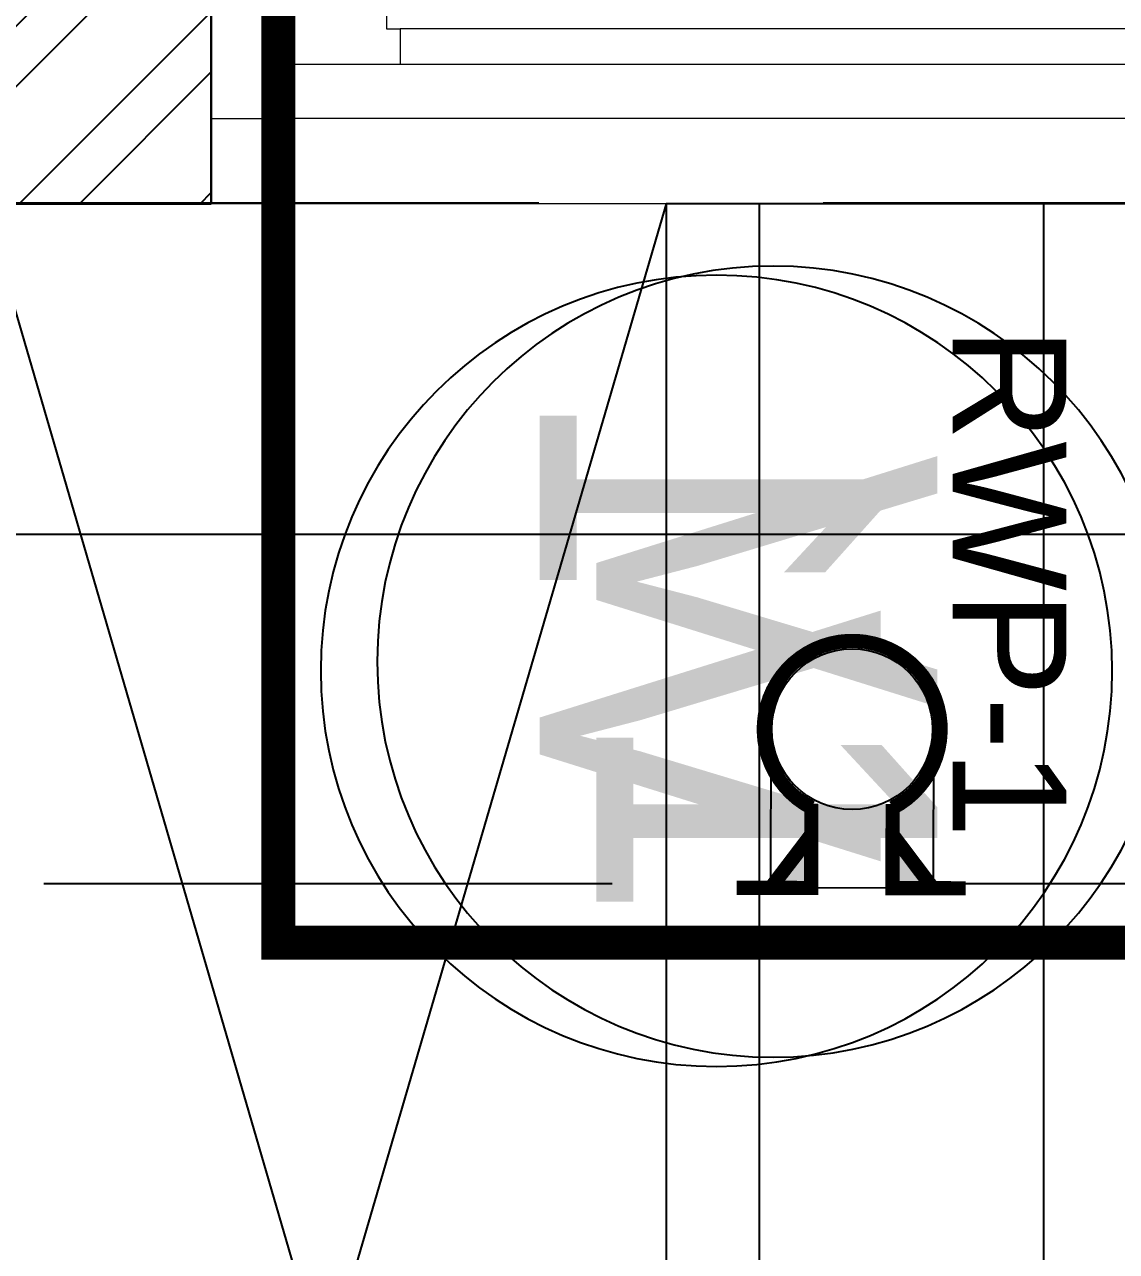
# Model space of a CAD drawing. Header units: millimetres. Extents: x -414464 to 1686, y -90036 to 108605.
# Drawn here: x -116448 to -115968, y -72496 to -71956 of the extents above; entities that cross this region are included whole.
import ezdxf
from ezdxf.enums import TextEntityAlignment as Align
from ezdxf.lldxf.tags import DXFTag

# ---------------------------------------------------------------- set-up
doc = ezdxf.new("R2010")
doc.units = ezdxf.units.MM
doc.header["$LTSCALE"] = 1000
doc.header["$MEASUREMENT"] = 0
for name, pattern in [('$1$AUDIT_D_120904163729-0', [0]), ('$36$HIDDEN', [0.375, 0.25, -0.125]), ('2BHK-A - FRONT$1$AUDIT_D_120904163729-0', [0]), ('AUDIT_D_120904163729-0', [0]), ('T8(T9 IS SIMILAR) - DIMENSION & TEXTING$1$AUDIT_D_120904163729-0', [0]), ('T8(T9 IS SIMILAR) - DIMENSION & TEXTING$1$T8 - TYPICAL FLOOR CORE$0$( Hidden )', [0.375, 0.25, -0.125]), ('T8(T9 IS SIMILAR)$1$$0$HIDDEN', [0.375, 0.25, -0.125]), ('T8(T9 IS SIMILAR)$1$HIDDEN', [0.375, 0.25, -0.125])]:
    doc.linetypes.add(name, pattern=pattern)
doc.layers.get('0').update_dxf_attribs({"linetype": 'AUDIT_D_120904163729-0'})
for name, color, linetype in [('$0$A-HATCH -160', 251, '$1$AUDIT_D_120904163729-0'), ('$21$A-DIMENSIONS', 2, '$36$HIDDEN'), ('2BHK-A - FRONT$1$A-HATCH -160', 251, '2BHK-A - FRONT$1$AUDIT_D_120904163729-0'), ('2BHK-A - FRONT$1$a-window-no', 125, 'Continuous'), ('2BHK-A - FRONT$1$CUT-OUT', 49, 'Continuous'), ('2BHK-A - FRONT$1$ELE 1', 1, 'Continuous'), ('a-rcc', 3, 'Continuous'), ('T8(T9 IS SIMILAR) - DIMENSION & TEXTING$1$A-PLUMBING', 7, 'T8(T9 IS SIMILAR) - DIMENSION & TEXTING$1$AUDIT_D_120904163729-0'), ('T8(T9 IS SIMILAR) - DIMENSION & TEXTING$1$a-window-no', 125, 'Continuous'), ('T8(T9 IS SIMILAR) - DIMENSION & TEXTING$1$RAILING', 35, 'Continuous'), ('T8(T9 IS SIMILAR) - DIMENSION & TEXTING$1$U-TI-EXT-PIPE', 7, 'Continuous'), ('T8(T9 IS SIMILAR) - DIMENSION & TEXTING$1$U-TI-EXT-SUP', 7, 'Continuous'), ('T8(T9 IS SIMILAR) - DIMENSION & TEXTING$1$U-TI-TEXT', 7, 'Continuous'), ('T8(T9 IS SIMILAR)$1$$6$a-beam 2', 50, 'Continuous'), ('T8(T9 IS SIMILAR)$1$S-BEAM', 20, 'T8(T9 IS SIMILAR)$1$$0$HIDDEN')]:
    doc.layers.add(name, color=color, linetype=linetype)
for name, color, linetype, lineweight in [('2BHK-A - FRONT$1$A-WALL- 160', 6, 'Continuous', 30), ('2BHK-A - FRONT$1$Ventilator', 5, 'Continuous', 0), ('T8(T9 IS SIMILAR) - DIMENSION & TEXTING$1$U-TI-WS-HOT', 1, 'T8(T9 IS SIMILAR) - DIMENSION & TEXTING$1$DASHDOT', 30), ('T8(T9 IS SIMILAR)$1$D&W', 8, 'Continuous', 25), ('T8(T9 IS SIMILAR)$1$SCPL BEAM', 191, 'T8(T9 IS SIMILAR)$1$$0$HIDDEN', 13)]:
    doc.layers.add(name, color=color, linetype=linetype, lineweight=lineweight)
doc.styles.add('2BHK-A - FRONT$1$LODHA STANDERD', font='sanss___.ttf')
doc.styles.add('T8(T9 IS SIMILAR) - DIMENSION & TEXTING$1$arial', font='sanss___.ttf')
doc.styles.add('T8(T9 IS SIMILAR) - DIMENSION & TEXTING$1$LODHA STANDERD', font='sanss___.ttf')
doc.styles.add('T8(T9 IS SIMILAR) - DIMENSION & TEXTING$1$Romans 1', font='romans.shx', dxfattribs={"height": 100})
tags = doc.linetypes.add('T8(T9 IS SIMILAR) - DIMENSION & TEXTING$1$DASHDOT', pattern=[1, 0.5, -0.25, 0, -0.25]).pattern_tags.tags
tags[10:11] = [DXFTag(74, 4), DXFTag(75, 0), DXFTag(340, '0'), DXFTag(46, 1.0), DXFTag(50, 0.0), DXFTag(44, 0.0), DXFTag(45, 0.0)]
tags[8:9] = [DXFTag(74, 4), DXFTag(75, 0), DXFTag(340, '0'), DXFTag(46, 1.0), DXFTag(50, 0.0), DXFTag(44, 0.0), DXFTag(45, 0.0)]
tags[6:7] = [DXFTag(74, 4), DXFTag(75, 0), DXFTag(340, '0'), DXFTag(46, 1.0), DXFTag(50, 0.0), DXFTag(44, 0.0), DXFTag(45, 0.0)]
tags[4:5] = [DXFTag(74, 4), DXFTag(75, 0), DXFTag(340, '0'), DXFTag(46, 1.0), DXFTag(50, 0.0), DXFTag(44, 0.0), DXFTag(45, 0.0)]
doc.dimstyles.new('T8(T9 IS SIMILAR) - DIMENSION & TEXTING$1$ALPINE S', dxfattribs={"dimscale": 0, "dimtxt": 100, "dimasz": 75, "dimexe": 0, "dimexo": 0, "dimgap": 75, "dimtad": 1, "dimdec": 0, "dimzin": 0, "dimdsep": 46, "dimtxsty": 'T8(T9 IS SIMILAR) - DIMENSION & TEXTING$1$Romans 1', "dimblk": 'T8(T9 IS SIMILAR) - DIMENSION & TEXTING$1$_ArchTick', "dimcen": 0.09, "dimclrd": 256, "dimclre": 256, "dimclrt": 7, "dimadec": 0, "dimazin": 0, "dimtfac": 1, "dimtdec": 0, "dimtofl": 0, "dimtmove": 1, "dimatfit": 0, "dimldrblk": 'T8(T9 IS SIMILAR) - DIMENSION & TEXTING$1$_Open90', "dimfxl": 1, "dimtolj": 1, "dimtzin": 0, "dimarcsym": 0})

# ---------------------------------------------------------------- blocks, each defined once
blk = doc.blocks.new('2BHK-A - FRONT$1$WINDOW TAG')
at = {"layer": '2BHK-A - FRONT$1$a-window-no'}
blk.add_circle((0, 0), 174.09, dxfattribs=at)
at = {"layer": '2BHK-A - FRONT$1$a-window-no', "style": '2BHK-A - FRONT$1$LODHA STANDERD'}
blk.add_attdef('WINDOW', text='', height=150, dxfattribs=at).set_placement((11.35, 2.79), align=Align.MIDDLE_CENTER)
blk = doc.blocks.new('2BHK-A - FRONT$1$V1')
at = {"layer": '2BHK-A - FRONT$1$Ventilator'}
for p, q in [((1139453.9, -5700057.07), (1140103.9, -5700057.07)), ((1139453.9, -5700217.07), (1140103.9, -5700217.07))]:
    blk.add_line(p, q, dxfattribs=at)
at = {"layer": '2BHK-A - FRONT$1$Ventilator', "color": 8}
for p, q in [((1139486.9, -5700094.57), (1140070.9, -5700094.57)), ((1139536.9, -5700118.32), (1140020.9, -5700118.32)), ((1139536.9, -5700155.82), (1140020.9, -5700155.82)), ((1139486.9, -5700174.57), (1140070.9, -5700174.57))]:
    blk.add_line(p, q, dxfattribs=at)
at = {"layer": '2BHK-A - FRONT$1$Ventilator', "color": 5}
for p, q in [((1139536.9, -5700134.07), (1140020.9, -5700134.07)), ((1139536.9, -5700140.07), (1140020.9, -5700140.07))]:
    blk.add_line(p, q, dxfattribs=at)
at = {"layer": '2BHK-A - FRONT$1$Ventilator', "color": 4}
for points in [[(1139453.9, -5700094.57), (1139486.9, -5700094.57), (1139486.9, -5700174.57), (1139453.9, -5700174.57)], [(1140103.9, -5700094.57), (1140070.9, -5700094.57), (1140070.9, -5700174.57), (1140103.9, -5700174.57)], [(1139536.9, -5700134.07), (1139536.9, -5700118.32), (1139486.9, -5700118.32), (1139486.9, -5700155.82), (1139536.9, -5700155.82), (1139536.9, -5700140.07), (1139530.9, -5700140.07), (1139530.9, -5700134.07)], [(1140020.9, -5700134.07), (1140020.9, -5700118.32), (1140070.9, -5700118.32), (1140070.9, -5700155.82), (1140020.9, -5700155.82), (1140020.9, -5700140.07), (1140026.9, -5700140.07), (1140026.9, -5700134.07)]]:
    blk.add_lwpolyline(points, close=True, dxfattribs=at)
blk = doc.blocks.new('2BHK-A - FRONT')
at = {"layer": '2BHK-A - FRONT$1$A-HATCH -160', "linetype": 'ByBlock'}
h = blk.add_hatch(dxfattribs=at)
h.set_pattern_fill('ANSI32', color=256, scale=150)
h.set_pattern_definition([(45, (0, -0.55), (-39.77475644, 39.77475644), []), (45, (26.517, -0.55), (-39.77475644, 39.77475644), [])])
h.paths.add_polyline_path([(1145269.87, -5728524.22), (1145269.87, -5728684.22), (1144639.81, -5728684.22), (1144639.81, -5726829.51), (1144799.81, -5726829.51), (1144799.81, -5728524.22)])
h.paths.add_polyline_path([(1148934.49, -5727449.76), (1148934.48, -5727609.79), (1147999.49, -5727609.76), (1147999.49, -5727009.51), (1148159.49, -5727009.51), (1148159.49, -5727449.76)])
h.paths.add_polyline_path([(1147999.49, -5728684.22), (1147999.49, -5728524.22), (1147369.87, -5728524.22), (1147369.87, -5728684.22)])
edge = h.paths.add_edge_path()
edge.add_line((1151334.49, -5727449.76), (1151779.48, -5727449.76))
edge.add_line((1151779.48, -5727449.76), (1151779.49, -5727609.78))
edge.add_line((1151704.49, -5727609.78), (1151334.49, -5727609.79))
edge.add_line((1151334.49, -5727609.79), (1151334.49, -5727449.76))
h.paths.add_polyline_path([(1146264.49, -5719573.81), (1146424.49, -5719573.81), (1146424.49, -5719224.58), (1146264.49, -5719224.58)])
h.paths.add_polyline_path([(1145549.4, -5721834.39), (1145788.92, -5721834.39), (1145790.01, -5721674.58), (1145549.4, -5721674.58)])
h.paths.add_polyline_path([(1145949.46, -5721924.17), (1145949.46, -5722524.57), (1145789.46, -5722524.57), (1145789.46, -5721924.17)])
h.paths.add_polyline_path([(1144599.49, -5721924.58), (1144759.49, -5721924.58), (1144761.99, -5722524.57), (1144601.99, -5722524.57)])
h.paths.add_polyline_path([(1144599.49, -5723474.57), (1144599.49, -5723174.57), (1144759.49, -5723174.57), (1144759.49, -5723314.57), (1145789.46, -5723314.57), (1145789.46, -5723174.57), (1145949.46, -5723174.57), (1145949.46, -5723474.22)])
at = {"layer": '2BHK-A - FRONT$1$CUT-OUT', "linetype": 'ByBlock'}
h = blk.add_hatch(dxfattribs=at)
h.set_pattern_fill('ANSI31', color=256, scale=1000, angle=135)
h.paths.add_polyline_path([(1145489.5, -5721834.39), (1145489.45, -5722464.57), (1145789.46, -5722464.57), (1145789.27, -5722974.51), (1144759.36, -5722974.51), (1144759.54, -5722464.57), (1145059.56, -5722464.57), (1145059.49, -5721834.39)])
at = {"layer": '2BHK-A - FRONT$1$A-WALL- 160', "linetype": 'ByBlock'}
for p, q in [((1145789.46, -5723174.57), (1145949.46, -5723174.57)), ((1145789.46, -5723314.57), (1145789.46, -5723174.57))]:
    blk.add_line(p, q, dxfattribs=at)
at = {"layer": '2BHK-A - FRONT$1$CUT-OUT', "linetype": 'ByBlock'}
blk.add_lwpolyline([(1145489.5, -5721834.39), (1145489.45, -5722464.57), (1145789.46, -5722464.57), (1145789.44, -5722974.51), (1144759.54, -5722974.51), (1144759.54, -5722464.57), (1145059.56, -5722464.57), (1145059.49, -5721834.39)], close=True, dxfattribs=at)
for points in [[(1144759.56, -5722974.51), (1145789.44, -5723274.5)], [(1145789.46, -5722974.51), (1144763.26, -5723274.53)]]:
    blk.add_lwpolyline(points, dxfattribs=at)
at = {"layer": '2BHK-A - FRONT$1$ELE 1', "linetype": 'ByBlock'}
blk.add_line((1145789.27, -5722974.51), (1144759.36, -5722974.51), dxfattribs=at)
at = {"layer": '2BHK-A - FRONT$1$A-WALL- 160', "linetype": 'ByBlock', "xscale": -1, "rotation": 90}
blk.add_blockref('2BHK-A - FRONT$1$V1', (-4554267.61, -4583070.67), dxfattribs=at)
at = {"layer": '2BHK-A - FRONT$1$a-window-no'}
ref = blk.add_blockref('2BHK-A - FRONT$1$WINDOW TAG', (1145583.94, -5722952.38, 0), dxfattribs=dict(at, rotation=180))
ref.add_attrib('WINDOW', 'V1', dxfattribs={"height": 150, "style": '2BHK-A - FRONT$1$LODHA STANDERD', "width": 0.8}).set_placement((1145601.89, -5722955.17, 0), align=Align.MIDDLE_CENTER)
blk = doc.blocks.new('T8(T9 IS SIMILAR) - DIMENSION & TEXTING$1$WINDOW TAG')
at = {"layer": 'T8(T9 IS SIMILAR) - DIMENSION & TEXTING$1$a-window-no'}
blk.add_circle((0, 0), 174.09, dxfattribs=at)
at = {"layer": 'T8(T9 IS SIMILAR) - DIMENSION & TEXTING$1$a-window-no', "style": 'T8(T9 IS SIMILAR) - DIMENSION & TEXTING$1$LODHA STANDERD'}
blk.add_attdef('WINDOW', text='', height=150, dxfattribs=at).set_placement((11.35, 2.79), align=Align.MIDDLE_CENTER)
blk = doc.blocks.new('*U428')
at = {"layer": 'T8(T9 IS SIMILAR) - DIMENSION & TEXTING$1$RAILING', "color": 8, "linetype": 'Continuous'}
for points in [[(0.675, 0.4), (0.857, 0.882), (0.311, 0.159)], [(0.675, 0.4), (0.857, 0.159), (0.857, 0.882)], [(0.675, 0.4), (0.311, 0.159), (0.857, 0.159)]]:
    blk.add_solid(points, dxfattribs=at)
blk = doc.blocks.new('*U429')
at = {"layer": 'T8(T9 IS SIMILAR) - DIMENSION & TEXTING$1$RAILING', "color": 8, "linetype": 'Continuous', "extrusion": (0, 0, -1)}
for points in [[(-3.339, 0.4), (-3.157, 0.882), (-3.703, 0.159)], [(-3.339, 0.4), (-3.157, 0.159), (-3.157, 0.882)], [(-3.339, 0.4), (-3.703, 0.159), (-3.157, 0.159)]]:
    blk.add_solid(points, dxfattribs=at)
blk = doc.blocks.new('T8(T9 IS SIMILAR) - DIMENSION & TEXTING$1$SUP')
at = {"layer": 'T8(T9 IS SIMILAR) - DIMENSION & TEXTING$1$U-TI-EXT-SUP', "color": 1, "ltscale": 5}
for p, q in [((13177.168, -14122.156), (13177.168, -14125.488)), ((13180.612, -14122.156), (13180.612, -14125.488))]:
    blk.add_line(p, q, dxfattribs=at)
at = {"layer": 'T8(T9 IS SIMILAR) - DIMENSION & TEXTING$1$U-TI-EXT-SUP', "color": 8}
for p, q in [((13177.43, -14125.363), (13177.904, -14124.736)), ((13177.9, -14124.729), (13177.9, -14125.363)), ((13177.9, -14125.363), (13177.43, -14125.363))]:
    blk.add_line(p, q, dxfattribs=at)
at = {"layer": 'T8(T9 IS SIMILAR) - DIMENSION & TEXTING$1$U-TI-EXT-SUP', "color": 7}
blk.add_line((13179.751, -14125.488), (13178.029, -14125.488), dxfattribs=at)
at = {"layer": 'T8(T9 IS SIMILAR) - DIMENSION & TEXTING$1$U-TI-EXT-SUP', "color": 7, "const_width": 0.3}
blk.add_lwpolyline([(13178.031, -14123.789, -4.115665), (13179.751, -14123.789, 0)], format="xyb", dxfattribs=at)
for points in [[(13178.029, -14125.488), (13178.029, -14123.703)], [(13179.751, -14123.703), (13179.751, -14125.488)], [(13178.033, -14124.35), (13177.162, -14125.5)], [(13179.747, -14124.35), (13180.618, -14125.5)], [(13176.451, -14125.488), (13178.181, -14125.488)], [(13179.602, -14125.488), (13181.305, -14125.488)]]:
    blk.add_lwpolyline(points, dxfattribs=at)
at = {"layer": 'T8(T9 IS SIMILAR) - DIMENSION & TEXTING$1$U-TI-EXT-SUP', "color": 1}
blk.add_circle((13178.891, -14122.123), 1.703, dxfattribs=at)
at = {"layer": 'T8(T9 IS SIMILAR) - DIMENSION & TEXTING$1$U-TI-EXT-SUP', "color": 7}
blk.add_ellipse((13178.889, -14122.156), major_axis=(-1.348, 1.348), ratio=1, start_param=2.825571, end_param=8.127392, dxfattribs=at)
at = {"layer": 'T8(T9 IS SIMILAR) - DIMENSION & TEXTING$1$U-TI-EXT-SUP', "color": 8, "linetype": 'Continuous', "xscale": 0.8610379049555374, "yscale": 0.8610379049555374, "zscale": 0.8610379049555374}
for name in ['*U428', '*U429']:
    blk.add_blockref(name, (13177.162, -14125.5), dxfattribs=at)
blk = doc.blocks.new('T8(T9 IS SIMILAR) - DIMENSION & TEXTING$1$_ArchTick')
at = {"color": 0, "linetype": 'ByBlock', "const_width": 0.15}
blk.add_lwpolyline([(-0.5, -0.5), (0.5, 0.5)], dxfattribs=at)
blk = doc.blocks.new('*D471')
at = {"layer": 'T8(T9 IS SIMILAR) - DIMENSION & TEXTING$1$U-TI-TEXT', "linetype": 'T8(T9 IS SIMILAR) - DIMENSION & TEXTING$1$T8 - TYPICAL FLOOR CORE$0$( Hidden )', "lineweight": -2, "transparency": 16777216}
for p, q in [((4957.49, -7960.86), (4955.49, -7960.86)), ((4957.49, -9440.88), (4955.49, -9440.88))]:
    blk.add_line(p, q, dxfattribs=at)
at = {"layer": 'T8(T9 IS SIMILAR) - DIMENSION & TEXTING$1$U-TI-TEXT', "lineweight": -2, "transparency": 16777216}
blk.add_line((4955.49, -7960.86), (4955.49, -9440.88), dxfattribs=at)
at = {"layer": 'T8(T9 IS SIMILAR) - DIMENSION & TEXTING$1$U-TI-TEXT', "linetype": 'ByBlock', "lineweight": -2, "transparency": 16777216, "xscale": 75, "yscale": 75, "zscale": 75}
for p, rotation in [((4955.49, -7960.86), 90), ((4955.49, -9440.88), 270)]:
    blk.add_blockref('T8(T9 IS SIMILAR) - DIMENSION & TEXTING$1$_ArchTick', p, dxfattribs=dict(at, rotation=rotation))
at = {"layer": 'T8(T9 IS SIMILAR) - DIMENSION & TEXTING$1$U-TI-TEXT', "color": 7, "linetype": 'ByBlock', "transparency": 16777216, "insert": (4830.49, -8700.87), "char_height": 100, "attachment_point": 5, "rotation": 90, "style": 'T8(T9 IS SIMILAR) - DIMENSION & TEXTING$1$Romans 1', "bg_fill": 3, "box_fill_scale": 1.25, "bg_fill_color": 256, "bg_fill_true_color": 13158600, "bg_fill_transparency": 0}
blk.add_mtext('\\A1;1480', dxfattribs=at)
blk = doc.blocks.new('T8(T9 IS SIMILAR) - DIMENSION & TEXTING$1$_Open90')
at = {"color": 0, "linetype": 'ByBlock', "lineweight": -2}
for p, q in [((-0.5, 0.5), (0, 0)), ((0, 0), (-1, 0)), ((0, 0), (-0.5, -0.5))]:
    blk.add_line(p, q, dxfattribs=at)
blk = doc.blocks.new('T8(T9 IS SIMILAR) - DIMENSION & TEXTING$1$A$C77D62699')
at = {"layer": 'T8(T9 IS SIMILAR) - DIMENSION & TEXTING$1$U-TI-WS-HOT', "ltscale": 0.1, "const_width": 15, "elevation": 0.72}
blk.add_lwpolyline([(5135.21, -8022.18), (5135.21, -9271.42), (3952.95, -9271.42), (3952.96, -8050.93)], dxfattribs=at)
at = {"layer": 'T8(T9 IS SIMILAR) - DIMENSION & TEXTING$1$U-TI-EXT-PIPE', "xscale": 20.76416868124874, "yscale": 20.76416868124874, "zscale": 20.76416868124874, "rotation": 89.87596286782394}
blk.add_blockref('T8(T9 IS SIMILAR) - DIMENSION & TEXTING$1$SUP', (-288784.61, -282032.26), dxfattribs=at)
at = {"layer": 'T8(T9 IS SIMILAR) - DIMENSION & TEXTING$1$U-TI-TEXT', "style": 'T8(T9 IS SIMILAR) - DIMENSION & TEXTING$1$arial'}
blk.add_text('RWP-1', height=50, dxfattribs=at).set_placement((4864.04, -8974.73, 0))
at = {"layer": 'T8(T9 IS SIMILAR) - DIMENSION & TEXTING$1$U-TI-TEXT', "linetype": 'ByBlock'}
dim = blk.add_linear_dim(base=(4955.49, -9440.88), p1=(5357.68, -7960.86), p2=(5330.09, -9440.88), angle=90, dimstyle='T8(T9 IS SIMILAR) - DIMENSION & TEXTING$1$ALPINE S', override={"dimscale": 1, "dimfxl": 2, "dimfxlon": 1, "dimtfill": 1, "dimarcsym": 1}, dxfattribs=at)
dim.commit()
dim.dimension.update_dxf_attribs({"geometry": '*D471', "text_midpoint": (4830.49, -8700.87)})
blk = doc.blocks.new('T8(T9 IS SIMILAR) - DIMENSION & TEXTING')
at = {"layer": 'T8(T9 IS SIMILAR) - DIMENSION & TEXTING$1$A-PLUMBING', "linetype": 'ByBlock'}
blk.add_blockref('T8(T9 IS SIMILAR) - DIMENSION & TEXTING$1$A$C77D62699', (1207452.26, -5713874.03), dxfattribs=at)
at = {"layer": 'T8(T9 IS SIMILAR) - DIMENSION & TEXTING$1$a-window-no'}
ref = blk.add_blockref('T8(T9 IS SIMILAR) - DIMENSION & TEXTING$1$WINDOW TAG', (1212463.76, -5722927.85, 0), dxfattribs=dict(at, xscale=-1, rotation=180))
ref.add_attrib('WINDOW', 'V1', dxfattribs={"height": 150, "style": 'T8(T9 IS SIMILAR) - DIMENSION & TEXTING$1$LODHA STANDERD', "width": 0.8}).set_placement((1212475.1, -5722930.64, 0), align=Align.MIDDLE_CENTER)
blk = doc.blocks.new('T8(T9 IS SIMILAR)')
at = {"layer": 'T8(T9 IS SIMILAR)$1$D&W', "linetype": 'ByBlock', "xscale": -1}
blk.add_blockref('2BHK-A - FRONT', (2358051.75, -0.36), dxfattribs=at)
at = {"layer": 'T8(T9 IS SIMILAR)$1$$6$a-beam 2', "linetype": 'ByBlock'}
blk.add_blockref('T8(T9 IS SIMILAR) - DIMENSION & TEXTING', (0, 0), dxfattribs=at)
at = {"layer": 'T8(T9 IS SIMILAR)$1$S-BEAM', "elevation": 0.19}
blk.add_lwpolyline([(1212991.41, -5721873.66), (1212561.51, -5721873.66), (1212561.51, -5723272.57), (1212991.41, -5723272.57)], close=True, dxfattribs=at)
at = {"layer": 'T8(T9 IS SIMILAR)$1$SCPL BEAM', "linetype": 'T8(T9 IS SIMILAR)$1$HIDDEN'}
blk.add_line((1212261.93, -5721905.86), (1212261.92, -5723272.57, 0.02), dxfattribs=at)
blk = doc.blocks.new('A$C48506478')
at = {"layer": '$21$A-DIMENSIONS', "linetype": 'ByBlock'}
blk.add_blockref('T8(T9 IS SIMILAR)', (-1195542.61, 5727884.64), dxfattribs=at)
at = {"layer": '$0$A-HATCH -160', "linetype": 'ByBlock'}
blk.add_blockref('T8(T9 IS SIMILAR) - DIMENSION & TEXTING', (-1195542.61, 5727884.64), dxfattribs=at)

msp = doc.modelspace()

# ---------------------------------------------------------------- block references
at = {"layer": 'a-rcc', "linetype": 'ByBlock', "rotation": 270}
msp.add_blockref('A$C48506478', (-121075.99, -55315.35, -0.03), dxfattribs=at)

doc.saveas('drawing.dxf')
